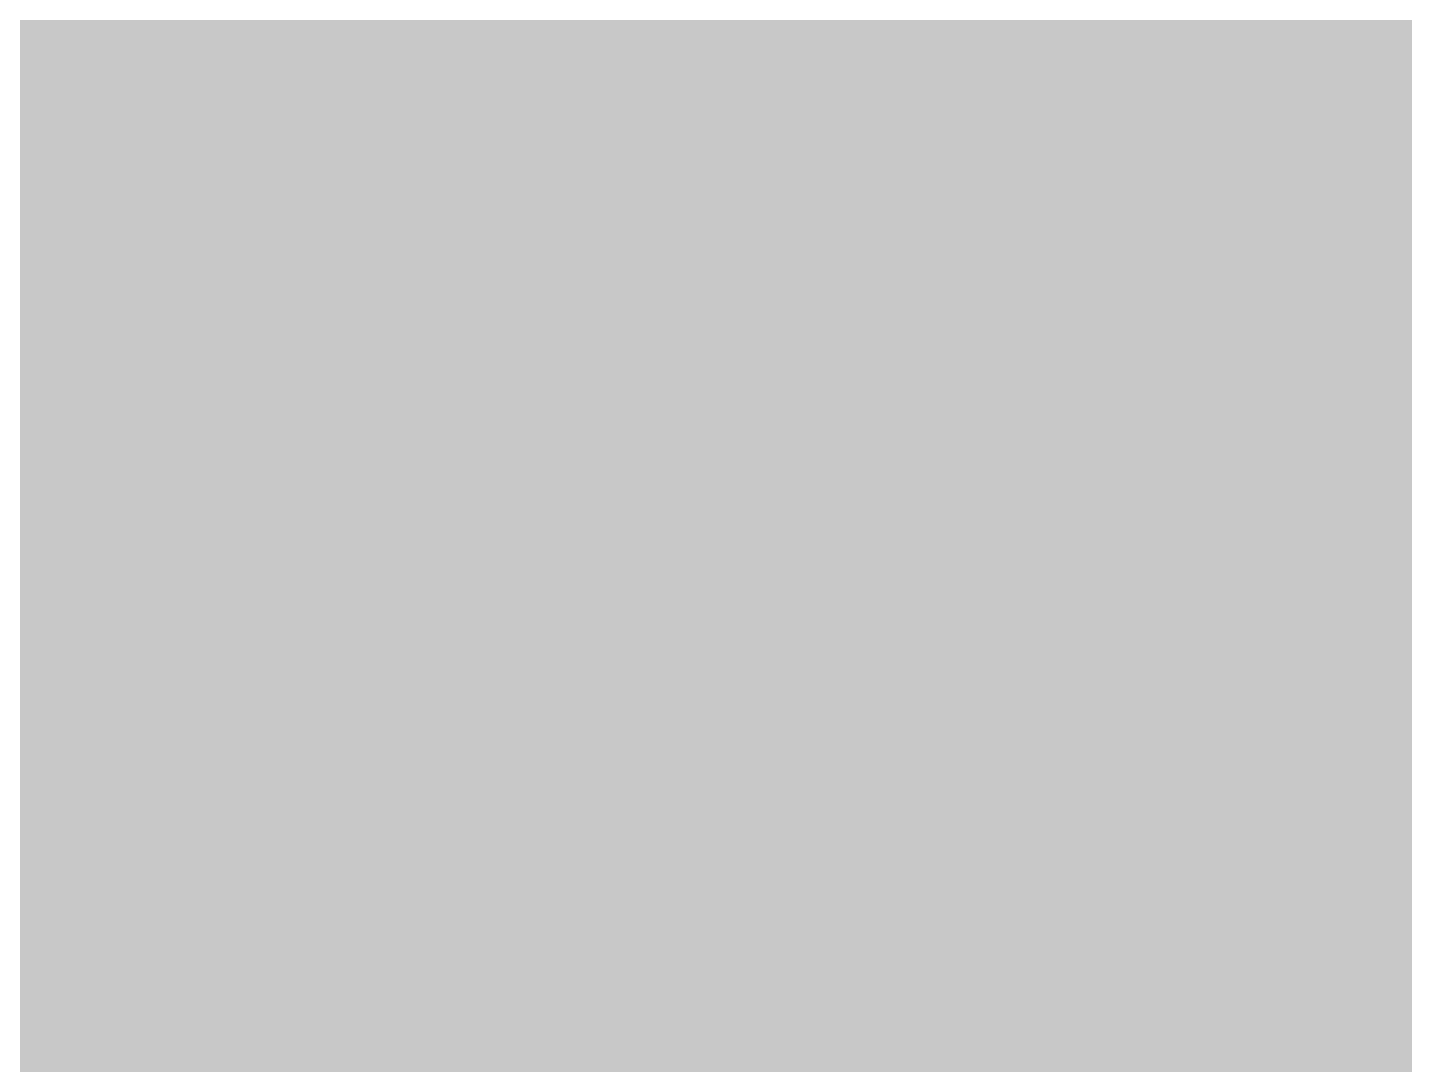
# Paper-space layout 'Layout1' of a CAD drawing. Extents: x -43 to 2298, y -18 to 768.
# Drawn here: x 138.8837 to 139.3286, y 254.1302 to 254.4652 of the extents above; entities that cross this region are included whole.
import ezdxf

# ---------------------------------------------------------------- set-up
doc = ezdxf.new("R2010")
doc.units = 0
doc.header["$LTSCALE"] = 2
doc.layers.add('CARTOUCHE', color=7, linetype='Continuous')

psp = doc.layouts.get("Layout1")

# ---------------------------------------------------------------- hatches: boundary and pattern name
at = {"layer": 'CARTOUCHE', "true_color": 0xffffff}
h = psp.add_hatch(color=7, dxfattribs=at)
h.dxf.hatch_style = 1
edge = h.paths.add_edge_path()
edge.add_spline(control_points=[(127.71967, 272.47485), (127.71967, 261.58368), (127.71967, 250.69252), (127.71967, 246.85252), (131.55967, 246.85252), (177.09893, 246.85252), (222.6382, 246.85252), (226.4782, 246.85252), (226.4782, 250.69252), (226.4782, 261.58368), (226.4782, 272.47485), (226.4782, 276.31485), (222.6382, 276.31485), (177.09893, 276.31485), (131.55967, 276.31485), (127.71967, 276.31485), (127.71967, 272.47485)], knot_values=[0, 0, 0, 1, 1, 2.570796, 2.570796, 3.570796, 3.570796, 5.141593, 5.141593, 6.141593, 6.141593, 7.712389, 7.712389, 8.712389, 8.712389, 10.283185, 10.283185, 10.283185], weights=[1, 1, 1, 0.707107, 1, 1, 1, 0.707107, 1, 1, 1, 0.707107, 1, 1, 1, 0.707107, 1], degree=2, periodic=0)

# ---------------------------------------------------------------- linework, layer by layer
at = {"layer": 'CARTOUCHE'}
psp.add_rational_spline([(127.71967, 272.47485), (127.71967, 261.58368), (127.71967, 250.69252), (127.71967, 246.85252), (131.55967, 246.85252), (177.09893, 246.85252), (222.6382, 246.85252), (226.4782, 246.85252), (226.4782, 250.69252), (226.4782, 261.58368), (226.4782, 272.47485), (226.4782, 276.31485), (222.6382, 276.31485), (177.09893, 276.31485), (131.55967, 276.31485), (127.71967, 276.31485), (127.71967, 272.47485)], [1, 1, 1, 0.707106781187, 1, 1, 1, 0.707106781187, 1, 1, 1, 0.707106781187, 1, 1, 1, 0.707106781187, 1], degree=2, knots=[0, 0, 0, 1, 1, 2.570796, 2.570796, 3.570796, 3.570796, 5.141593, 5.141593, 6.141593, 6.141593, 7.712389, 7.712389, 8.712389, 8.712389, 10.283185, 10.283185, 10.283185], dxfattribs=at)

doc.saveas('drawing.dxf')
